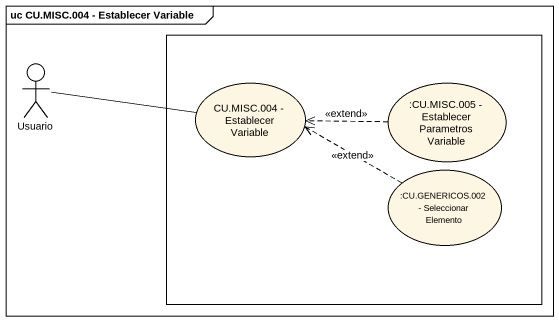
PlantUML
@startuml
mainframe uc CU.MISC.004 - Establecer Variable
actor Usuario
rectangle " " as rectangle1 {
  usecase "CU.MISC.004 - Establecer Variable" as CU_MISC_004_Establecer
  usecase ":CU.MISC.005 - Establecer Parametros Variable" as CU_MISC_005_Establecer
  usecase ":CU.GENERICOS.002 - Seleccionar Elemento" as CU_GENERICOS_002
}
Usuario -right- CU_MISC_004_Establecer
CU_MISC_005_Establecer .left.> CU_MISC_004_Establecer : <<extend>>
CU_GENERICOS_002 .left.> CU_MISC_004_Establecer : <<extend>>
@enduml
